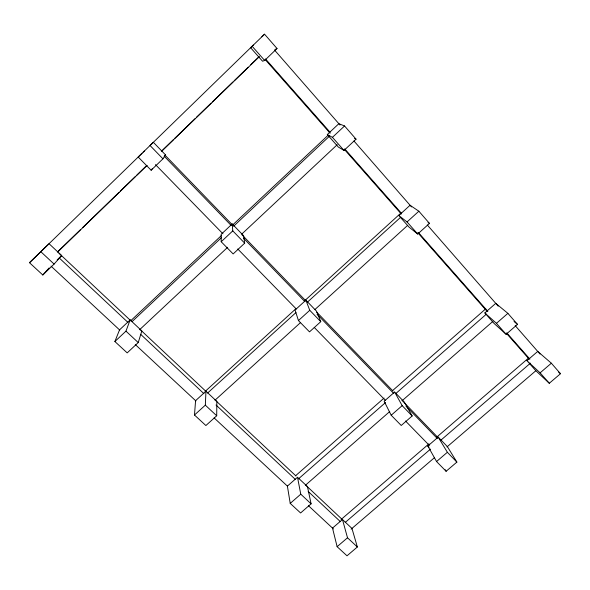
<?xml version="1.0" encoding="UTF-8"?>
<svg xmlns="http://www.w3.org/2000/svg" width="590" height="590" viewBox="0 0 590 590"><rect width="100%" height="100%" fill="white"/><g stroke="black" fill="none" stroke-linecap="round" stroke-linejoin="round"><path stroke-width="0.89" d="M216.7 415.766L216.855 401.436L205.969 391.2L195.585 400.669L194.479 415.013L205.888 425.538L216.7 415.766L205.327 405.16L205.969 391.2M138.237 342.569L141.836 330.916L130.132 319.913L119.527 329.884L114.888 341.529L127.189 352.886L138.237 342.569L125.965 331.13L130.132 319.913M162.943 158.821L165.62 155L153.341 142.293L150.044 145.509L162.943 158.821L151.136 170.237L138.193 157.036L142.035 153.282M151.136 170.237L152.205 168.792M54.088 264.077L61.655 255.551L49.044 243.692L29.5 262.712L42.805 274.992L54.088 264.077L40.821 251.701M42.805 274.992L49.132 267.919M143.259 152.087L144.329 151.047M29.5 262.712L264.549 34.191L277.027 48.505L264.659 60.468L262.565 61.235L250.617 47.709L252.129 46.263L264.659 60.468M57.459 251.967L80.631 229.525M82.622 227.6L119.033 192.325M120.353 191.042L135.582 176.292M136.91 175.009L146.836 165.384M162.066 150.634L173.32 139.734M174.64 138.451L195.165 118.568M196.492 117.285L211.058 103.176M212.378 101.893L232.903 82.01M234.223 80.727L248.125 67.26M250.78 64.694L258.722 56.994M57.768 251.915L147.035 165.436M161.579 151.35L259.445 56.544M57.208 259.851L61.655 255.551M164.367 156.21L165.62 155M261.849 36.787L264.549 34.191M252.845 45.541L253.309 45.098M232.224 223.935L221.169 234.333L221.198 241.745L233.146 253.936L244.688 243.161L243.604 235.712L232.224 223.935L232.777 230.874L244.688 243.161M327.303 134.549L338.844 123.701L344.553 125.965L356.05 139.159L343.985 150.428L338.35 147.065L327.303 134.549L332.435 137.337L343.985 150.428M130.737 320.746L221.324 235.617M232.726 224.893L328.003 135.346M132.145 321.535L221.479 237.615M233.574 226.258L329.626 136.025M114.888 341.529L125.965 331.13M221.198 241.745L232.777 230.874M332.435 137.337L344.553 125.965M139.594 329.736L227.652 247.291M241.775 234.075L337.222 144.705M205.136 391.435L296.209 308.459M305.045 300.406L400.868 213.101M305.886 300.177L295.074 310.03L298.444 320.577L309.499 331.868L320.776 321.675L316.454 311.107L305.886 300.177L309.757 310.303L320.776 321.675M398.803 215.527L410.072 205.261L418.856 211.213L429.476 223.404L417.713 234.038L409.047 227.128L398.803 215.527L407.041 221.943L417.713 234.038M207.569 393.051L295.951 312.589M307.508 302.073L400.647 217.282M194.479 415.013L205.327 405.16M298.444 320.577L309.757 310.303M407.041 221.943L418.856 211.213M215.158 400.064L300.487 322.627M314.824 309.617L407.653 225.365M295.546 475.769L384.075 398.066M392.372 390.779L485.74 308.828M297.507 477.244L287.396 486.108L290.221 503.395L300.598 512.968L311.107 503.831L307.442 486.58L297.507 477.244L300.767 494.191L311.107 503.831M394.651 392.04L384.142 401.259L391.192 415.235L401.229 425.478L412.167 415.965L404.275 402.004L394.651 392.04L402.166 405.654L412.167 415.965M484.825 312.943L495.755 303.363L507.879 313.349L517.504 324.389L506.109 334.294L494.14 323.497L484.825 312.943L496.448 323.335L506.109 334.294M298.437 478.896L385.521 402.55M395.89 393.464L486.433 314.087M305.332 485.319L389.747 411.532M402.203 400.647L492.842 321.417M290.221 503.395L300.767 494.191M391.192 415.235L402.166 405.654M496.448 323.335L507.879 313.349M341.079 519.502L428.952 443.835M436.622 437.227L528.677 357.953M342.473 519.51L332.509 528.087L337.126 546.687L347.009 555.81L357.363 546.982L351.957 528.426L342.473 519.51L347.51 537.792L357.363 546.982M427.839 446.011L438.193 437.101L447.368 446.608L456.874 462.103L446.106 471.285L436.556 461.535L427.839 446.011L429.07 447.272M526.966 360.674L537.719 351.419L551.355 363.219L560.5 373.713L549.297 383.271L535.853 370.734L526.966 360.674L540.108 372.851L549.297 383.271M345.239 522.416L430.516 449.093M440.295 440.678L530.462 363.152M351.116 529.142L434.388 457.737M446.984 446.932L535.86 370.727M337.126 546.687L347.51 537.792M436.556 461.535L447.36 452.279L438.193 437.101M540.108 372.851L551.355 363.219M275.014 49.508L277.027 48.505M354.502 138.451L356.05 139.159M428.06 222.408L429.476 223.404M514.038 321.498L517.504 324.389M558.509 371.98L560.5 373.713M51.02 266.134L119.763 330.105M135.258 344.531L195.91 400.971M214.111 417.904L287.566 486.263M308.459 505.711L333.394 528.913M59.347 258.073L127.934 322.398M140.708 334.375L203.911 393.655M216.014 405.005L295.361 479.412M308.135 491.396L340.408 521.663M58.993 253.265L130.818 320.776M140.214 329.604L205.999 391.435M214.731 399.637L295.951 475.975M306.018 485.437L341.595 518.875M155.472 164.61L222.968 233.817M237.755 248.98L296.246 308.954M314.241 327.413L385.595 400.573M405.522 421.002L429.306 445.391M164.145 156.166L231.317 225.601M243.471 238.161L304.89 301.645M317.044 314.212L393.81 393.567M405.964 406.126L437.315 438.532M447.36 452.279L456.874 462.103M165.104 155.259L232.32 224.805M241.922 234.739L305.945 300.966M316.823 312.228L393.006 391.045M401.967 400.315L437.817 437.404M265.493 58.934L330.068 132.241M344.685 148.842L401.34 213.167M418.399 232.534L487.849 311.38M506.729 332.819L529.879 359.104M265.013 59.354L330.12 133.237M344.722 149.808L401.303 214.023M417.735 232.667L487.097 311.38M506.567 333.475L529.075 359.03M274.564 50.098L340.017 125.043M353.956 141.003L411.532 206.928M427.293 224.974L498.203 306.166M515.173 325.599L540.02 354.052M445.207 469.699L446.106 471.285"/></g></svg>
